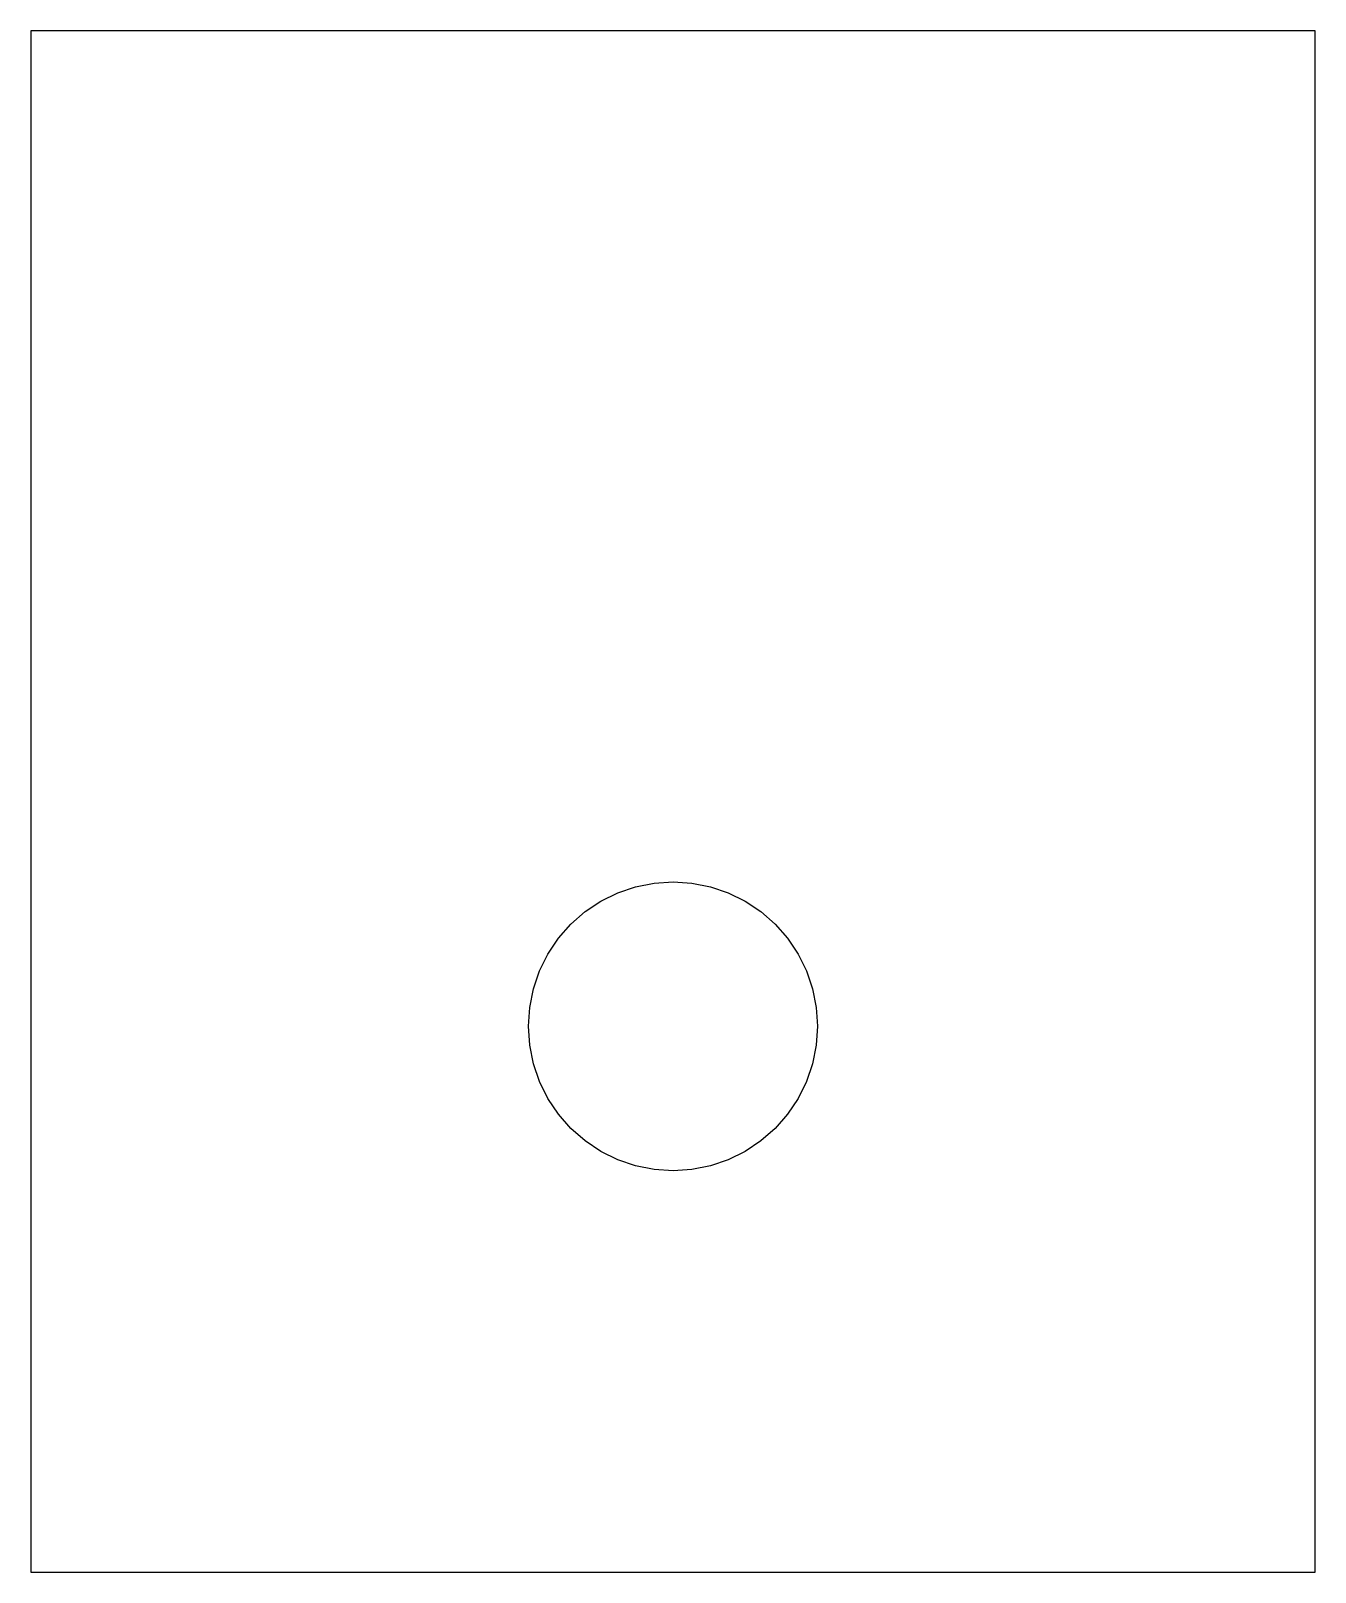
# Model space of a CAD drawing. Header units: metres. Extents: x 0 to 20, y 0 to 24.
import ezdxf

# ---------------------------------------------------------------- set-up
doc = ezdxf.new("R2010")
doc.units = ezdxf.units.M

msp = doc.modelspace()

# ---------------------------------------------------------------- linework, layer by layer
for p, q in [((20, 24), (0, 24)), ((0, 24), (0, 0)), ((20, 0), (20, 24)), ((8.875, 10.4485), (9.13896, 10.5787)), ((9.13896, 10.5787), (9.41765, 10.6733)), ((9.41765, 10.6733), (9.70631, 10.7307)), ((9.70631, 10.7307), (10, 10.75)), ((10, 10.75), (10.2937, 10.7307)), ((10.2937, 10.7307), (10.5823, 10.6733)), ((10.5823, 10.6733), (10.861, 10.5787)), ((10.861, 10.5787), (11.125, 10.4485)), ((8.63028, 10.285), (8.875, 10.4485)), ((11.125, 10.4485), (11.3697, 10.285)), ((8.21495, 9.86971), (8.409, 10.091)), ((8.409, 10.091), (8.63028, 10.285)), ((11.3697, 10.285), (11.591, 10.091)), ((11.591, 10.091), (11.785, 9.86971)), ((8.05144, 9.625), (8.21495, 9.86971)), ((11.785, 9.86971), (11.9485, 9.625)), ((7.92126, 9.36102), (8.05144, 9.625)), ((11.9485, 9.625), (12.0787, 9.36102)), ((7.82666, 9.08234), (7.92126, 9.36102)), ((12.0787, 9.36102), (12.1733, 9.08234)), ((7.76924, 8.79367), (7.82666, 9.08234)), ((12.1733, 9.08234), (12.2307, 8.79367)), ((7.75, 8.5), (7.76924, 8.79367)), ((12.2307, 8.79367), (12.25, 8.5)), ((7.76924, 8.20631), (7.75, 8.5)), ((12.25, 8.5), (12.2307, 8.20631)), ((7.82666, 7.91765), (7.76924, 8.20631)), ((12.2307, 8.20631), (12.1733, 7.91765)), ((7.92126, 7.63896), (7.82666, 7.91765)), ((12.1733, 7.91765), (12.0787, 7.63896)), ((8.05144, 7.375), (7.92126, 7.63896)), ((12.0787, 7.63896), (11.9485, 7.375)), ((8.21495, 7.13028), (8.05144, 7.375)), ((11.9485, 7.375), (11.785, 7.13028)), ((8.409, 6.909), (8.21495, 7.13028)), ((11.785, 7.13028), (11.591, 6.909)), ((8.63028, 6.71495), (8.409, 6.909)), ((11.591, 6.909), (11.3697, 6.71495)), ((8.875, 6.55144), (8.63028, 6.71495)), ((9.13896, 6.42126), (8.875, 6.55144)), ((11.125, 6.55144), (10.861, 6.42126)), ((11.3697, 6.71495), (11.125, 6.55144)), ((9.41765, 6.32666), (9.13896, 6.42126)), ((9.70631, 6.26924), (9.41765, 6.32666)), ((10, 6.25), (9.70631, 6.26924)), ((10.2937, 6.26924), (10, 6.25)), ((10.5823, 6.32666), (10.2937, 6.26924)), ((10.861, 6.42126), (10.5823, 6.32666)), ((0, 0), (20, 0))]:
    msp.add_line(p, q)

doc.saveas('drawing.dxf')
